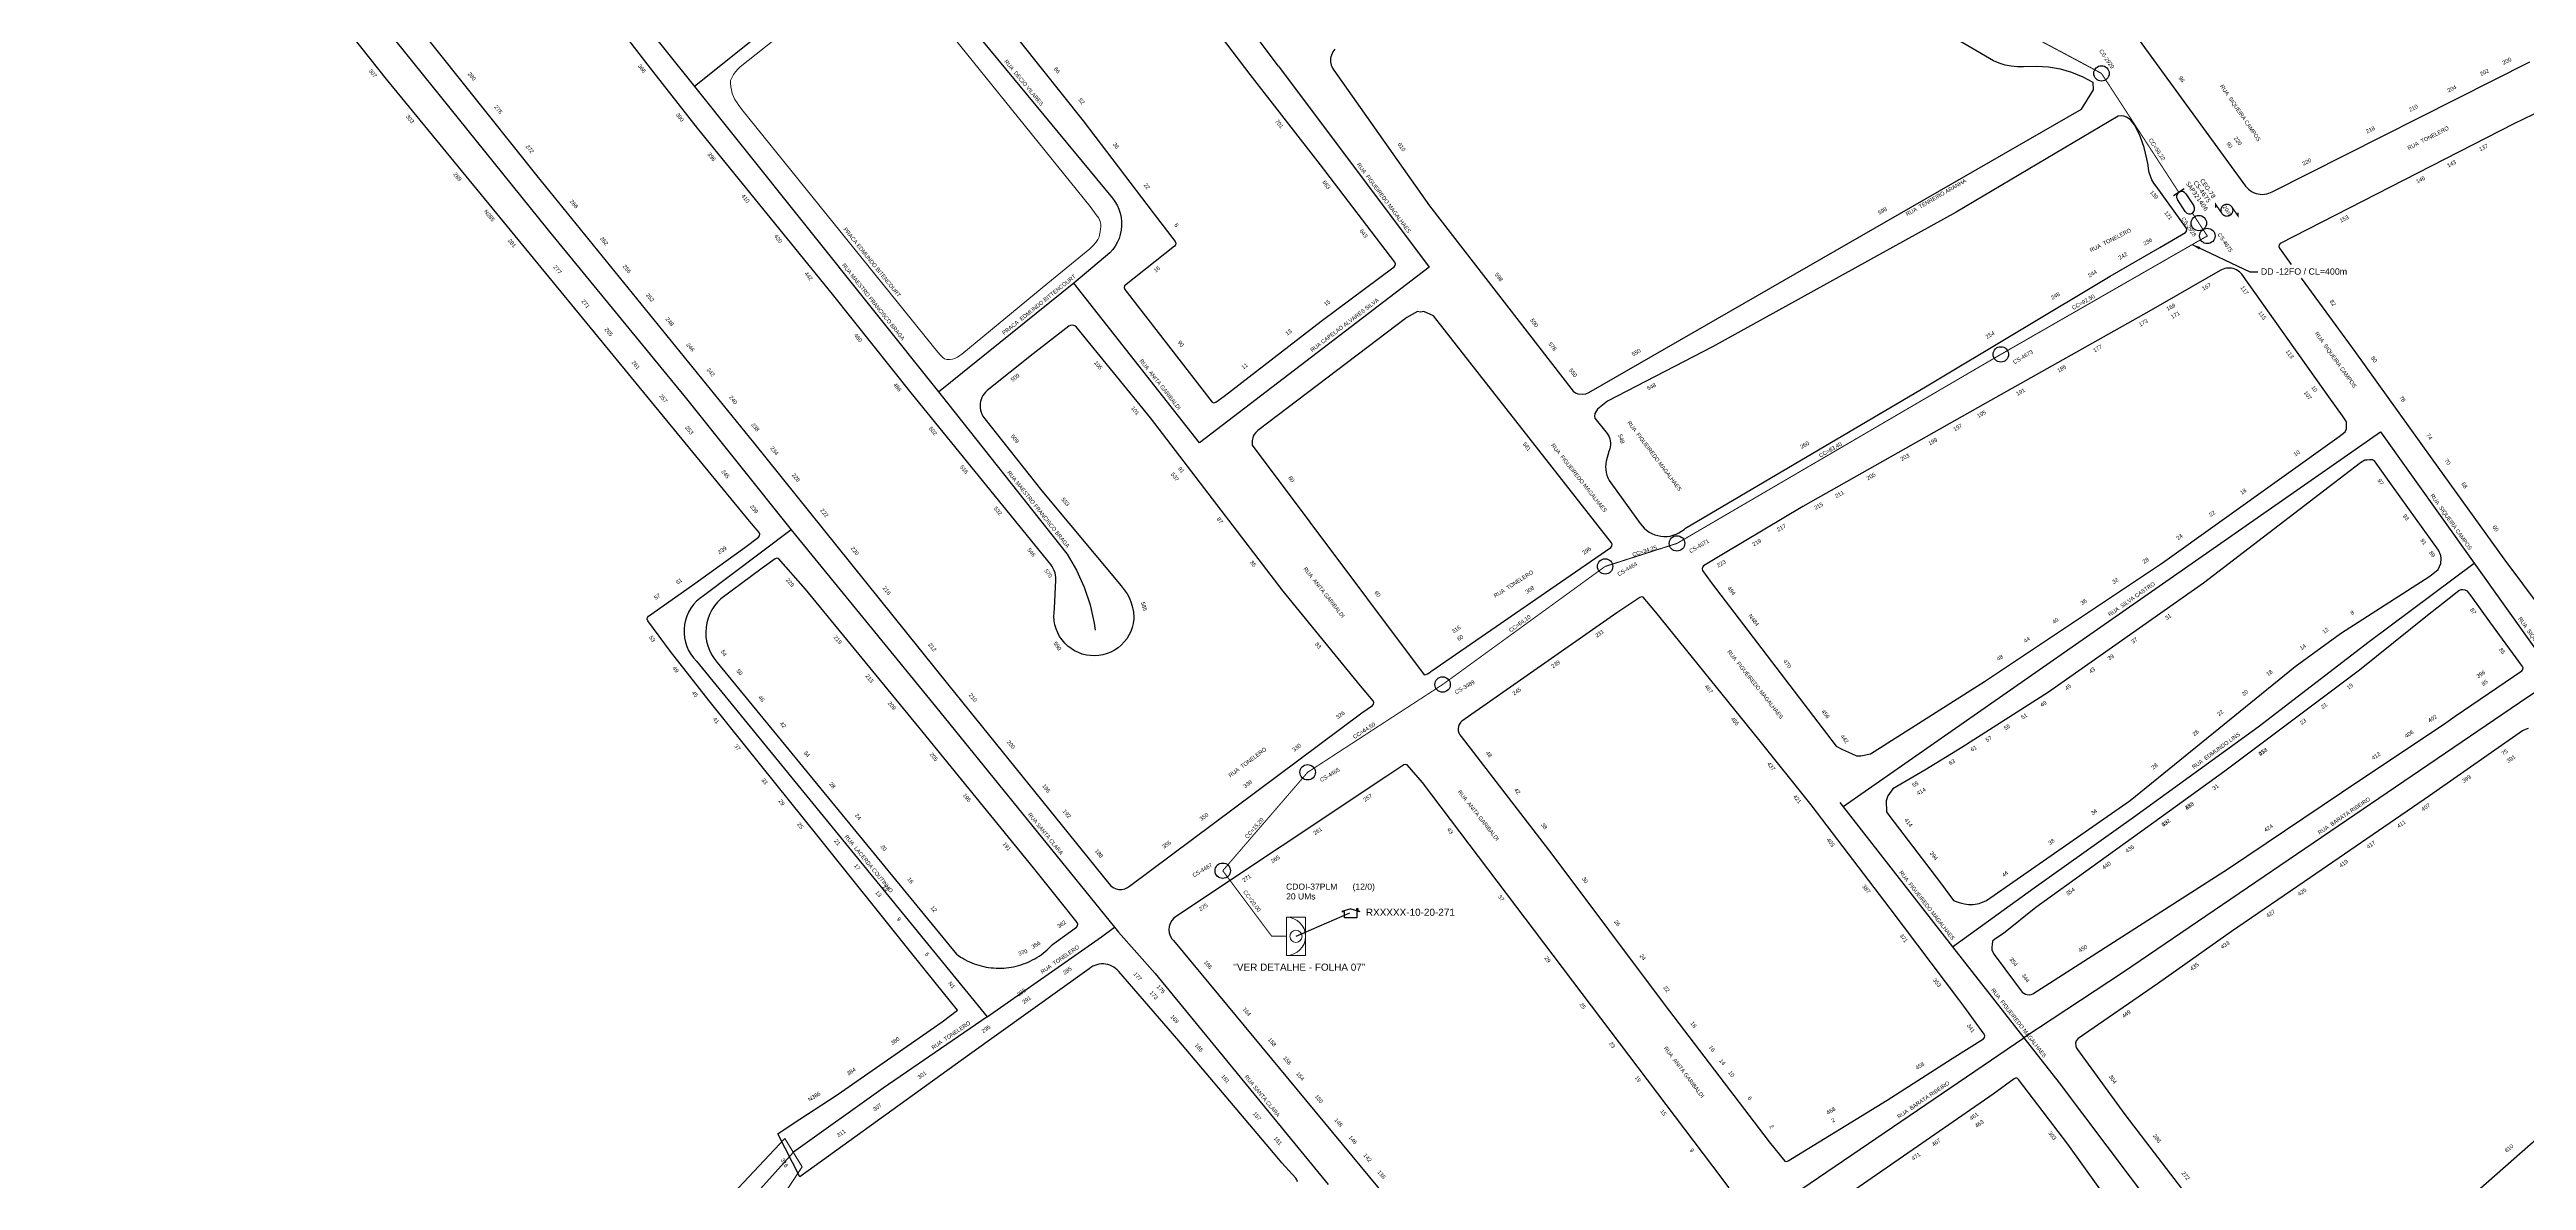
# Model space of a CAD drawing. Header units: millimetres. Extents: x 617751 to 636088, y 68402 to 77988.
# Drawn here: x 628909 to 629652, y 71504 to 71844 of the extents above; entities that cross this region are included whole.
import ezdxf
from ezdxf.enums import TextEntityAlignment as Align

# ---------------------------------------------------------------- set-up
doc = ezdxf.new("R2010")
doc.units = ezdxf.units.MM
doc.header["$LTSCALE"] = 3
doc.header["$MEASUREMENT"] = 0
doc.linetypes.add('DASHED', pattern=[0.75, 0.5, -0.25])
doc.layers.add("20.0-LEGENDA DOS CDO'S", color=1, linetype='Continuous', lineweight=0)
doc.layers.add('20.1-CDO_INTERIOR', color=1, linetype='Continuous', lineweight=0)
for name, color, linetype in [('20.4-CEOS', 1, 'Continuous'), ('ALINHAMENTO PREDIAL', 120, 'Continuous'), ('CAIXAS SUB.', 7, 'Continuous'), ('CAP a Instalar', 1, 'Continuous'), ('METRAGEM', 7, 'Continuous'), ('NOME LOGRADOURO', 252, 'Continuous'), ('NUMERAÇÃO', 7, 'Continuous'), ('OBRA DE ARTE', 190, 'Continuous'), ('surveys', 7, 'Continuous'), ('surveys legendas', 7, 'Continuous')]:
    doc.layers.add(name, color=color, linetype=linetype)
doc.layers.add('DROP DE CLIENTE', color=140, linetype='Continuous', plot=False)
doc.styles.add('ARIAL', font='arial.ttf')
doc.styles.add('siredit', font='verdana.ttf')
doc.styles.get("Standard").update_dxf_attribs({"font": 'arial.ttf'})
doc.dimstyles.new('ISO-25', dxfattribs={"dimtxt": 2.5, "dimasz": 2.5, "dimexe": 1.25, "dimexo": 0.625, "dimtad": 1, "dimtxsty": 'Standard', "dimcen": 2.5, "dimadec": 0, "dimazin": 0, "dimtfac": 1, "dimtmove": 0, "dimatfit": 3, "dimfxl": 0, "dimarcsym": 0})

# ---------------------------------------------------------------- blocks, each defined once
blk = doc.blocks.new('SURVEY_SURVEY')
for p, q in [((0, 0.0000127), (-0.0000126, 0.000009)), ((-0.0000126, 0.000009), (-0.0000086, 0.000009)), ((-0.0000086, 0), (-0.0000086, 0.000009)), ((0.0000086, 0), (-0.0000086, 0)), ((0, 0.0000127), (0.0000126, 0.000009)), ((0.0000084, 0.0000132), (0.0000098, 0.0000132)), ((0.0000084, 0.0000103), (0.0000084, 0.0000132)), ((0.0000126, 0.000009), (0.0000086, 0.000009)), ((0.0000086, 0.000009), (0.0000086, 0)), ((0.0000098, 0.0000132), (0.0000098, 0.0000099))]:
    blk.add_line(p, q)
blk = doc.blocks.new('CDOI_INT')
at = {"layer": '20.1-CDO_INTERIOR', "color": 0, "lineweight": 18}
blk.add_lwpolyline([(4.25, -4.25), (4.25, 4.25), (0, 4.25), (0, -4.25)], close=True, dxfattribs=at)
blk.add_circle((2.12, 0), 1.36, dxfattribs=at)
blk.add_arc((0, 0), 4.25, 270, 90, dxfattribs=at)
at = {"layer": "20.0-LEGENDA DOS CDO'S", "color": 0, "style": 'ARIAL'}
for tag, p in [('CDO_N', (-0.08, 10.38)), ('SPLITER_1', (21.18, 10.38)), ('SAP', (-0.08, 6.23)), ('SURVEY', (-0.08, 8.2)), ('SPLITER_2', (21.19, 8.68)), ('1:XX', (5.94, -2.22)), ('UMS', (5.94, -4.24))]:
    blk.add_attdef(tag, p, '', height=1.36, dxfattribs=at)
blk.add_attdef('FIBRAS_UTILIZADAS', text='', height=1.36, dxfattribs=at).set_placement((15.34, 10.38), align=Align.CENTER)

msp = doc.modelspace()

# ---------------------------------------------------------------- linework, layer by layer
at = {"color": 1, "const_width": 0.3}
msp.add_lwpolyline([(629548.04, 71800.88), (629524.84, 71836.58), (629383.84, 71911.95, 0.057266), (629312.46, 71982.96), (629200.69, 72051.38), (629138.49, 72090.28), (629134.76, 72092.6)], format="xyb", dxfattribs=at)
at = {"color": 1}
for points, const_width in [([(629560.98, 71794.52), (629559.1, 71797.28), (629559.13, 71796.16)], 0.377), ([(629261.27, 71597.3), (629286.74, 71626.84), (629327.22, 71653.18), (629375.96, 71688.62), (629397.51, 71695.53), (629494.65, 71752.26), (629556.58, 71787.8), (629554.04, 71791.66), (629552.09, 71794.66)], 0.3), ([(629261.27, 71597.3), (629275.97, 71577.61)], 0.3), ([(629280.38, 71577.61), (629275.97, 71577.61)], 0.3)]:
    msp.add_lwpolyline(points, dxfattribs=dict(at, const_width=const_width))
at = {"color": 1, "const_width": 0.377}
msp.add_lwpolyline([(629563.93, 71796.52, 1.000012), (629560.98, 71794.52, 0.999978)], format="xyb", close=True, dxfattribs=at)
at = {"color": 1, "const_width": 0.377, "elevation": 0.38}
msp.add_lwpolyline([(629563.93, 71796.52), (629565.82, 71793.75), (629565.82, 71794.75)], dxfattribs=at)
at = {"layer": '20.4-CEOS', "color": 1}
for p, q in [((629549.96, 71795.12), (629547.59, 71798.74)), ((629550.18, 71800.43), (629552.55, 71796.81))]:
    msp.add_line(p, q, dxfattribs=at)
msp.add_lwpolyline([(629549.6, 71801.9), (629546.48, 71799.86)], dxfattribs=at)
for centre, start, end in [((629548.89, 71799.59), 33.15622, 213.15622), ((629551.26, 71795.96), 213.15622, 33.15622)]:
    msp.add_arc(centre, 1.54, start, end, dxfattribs=at)
at = {"layer": 'ALINHAMENTO PREDIAL'}
for points in [[(629489.3, 71911.11), (629568.07, 71802.76), (629568.49, 71802.26), (629568.95, 71801.81), (629569.46, 71801.41), (629570.01, 71801.07), (629570.59, 71800.78), (629571.2, 71800.56), (629571.83, 71800.4), (629572.47, 71800.31), (629573.12, 71800.28), (629573.76, 71800.33), (629574.4, 71800.44), (629575.03, 71800.62), (629576.04, 71801.07), (629653.35, 71840.06)], [(629489.3, 71911.11), (629568.07, 71802.76), (629568.49, 71802.26), (629568.95, 71801.81), (629569.46, 71801.41), (629570.01, 71801.07), (629570.59, 71800.78), (629571.2, 71800.56), (629571.83, 71800.4), (629572.47, 71800.31), (629573.12, 71800.28), (629573.76, 71800.33), (629574.4, 71800.44), (629575.03, 71800.62), (629576.04, 71801.07), (629653.35, 71840.06)], [(629366.39, 71741.2), (629367.06, 71740.72), (629367.74, 71740.39), (629369.07, 71740.29), (629370.22, 71740.44), (629371.11, 71740.81), (629518.8, 71825.85), (629522.43, 71831.63), (629522.34, 71833.86), (629519.31, 71835.48), (629515.97, 71836.83), (629512.52, 71837.83), (629508.98, 71838.45), (629505.39, 71838.7), (629501.45, 71838.56), (629499.6, 71838.54), (629497.76, 71838.72), (629495.94, 71839.09), (629494.18, 71839.65), (629492.48, 71840.39), (629380.42, 71905.97)], [(628988.89, 71889.62), (629055.53, 71805.86), (629120.52, 71725.84), (629179.07, 71652.93), (629227.15, 71593.44), (629227.74, 71592.78), (629228.45, 71592.26), (629229.26, 71591.9), (629230.12, 71591.71), (629231.01, 71591.71), (629231.87, 71591.89), (629232.68, 71592.24), (629233.27, 71592.65), (629302.99, 71644.67), (629306.22, 71646.89), (629306.51, 71647.31), (629306.56, 71647.83), (629306.34, 71648.3), (629302.54, 71652.82), (629279.42, 71681.15), (629239.58, 71733.18), (629217.41, 71760.43), (629216.89, 71760.85), (629216.21, 71761.03), (629215.62, 71760.96), (629215.08, 71760.71), (629204.45, 71752.38), (629190.58, 71741.42), (629190.12, 71740.96), (629189.71, 71740.46), (629189.36, 71739.92), (629189.06, 71739.35), (629188.83, 71738.74), (629188.66, 71738.12), (629188.56, 71737.48), (629188.52, 71736.84), (629188.56, 71736.19), (629188.65, 71735.55), (629188.82, 71734.93), (629189.05, 71734.33), (629189.34, 71733.75), (629189.94, 71732.89), (629206.98, 71711.34), (629230.76, 71682.75), (629231.72, 71681.63), (629232.56, 71680.41), (629233.27, 71679.11), (629233.83, 71677.74), (629234.25, 71676.32), (629234.52, 71674.87), (629234.64, 71673.44), (629234.6, 71672.77), (629234.43, 71671.52), (629234.12, 71670.3), (629233.7, 71669.12), (629233.15, 71667.99), (629232.48, 71666.93), (629231.71, 71665.94), (629230.84, 71665.03), (629229.88, 71664.22), (629228.83, 71663.52), (629227.73, 71662.93), (629226.56, 71662.45), (629225.35, 71662.11), (629224.12, 71661.89), (629222.86, 71661.8), (629221.61, 71661.84), (629220.36, 71662.01), (629219.14, 71662.32), (629217.96, 71662.74), (629216.83, 71663.29), (629215.76, 71663.96), (629214.77, 71664.73), (629213.87, 71665.6), (629213.06, 71666.57), (629212.35, 71667.61), (629211.76, 71668.72), (629211.29, 71669.88), (629210.94, 71671.09), (629210.72, 71672.33), (629210.63, 71673.58), (629210.68, 71674.84), (629210.85, 71676.08), (629211.19, 71684.54), (629211.18, 71685.26), (629211.11, 71685.97), (629210.96, 71686.68), (629210.73, 71687.36), (629210.44, 71688.01), (629210.08, 71688.63), (629209.66, 71689.21), (629167.79, 71740.73), (629144.2, 71770.37), (629103.76, 71820.14), (629090.32, 71837.28), (629062.26, 71873.63)], [(629283.65, 71503.92), (629283.47, 71504.52), (629283.16, 71504.99), (629279.01, 71509.59), (629276.46, 71512.64), (629248.08, 71546.2), (629230.09, 71567.03), (629229.64, 71567.52), (629229.14, 71567.96), (629228.6, 71568.35), (629228.03, 71568.67), (629227.42, 71568.93), (629226.79, 71569.13), (629226.13, 71569.26), (629225.47, 71569.33), (629224.81, 71569.32), (629224.15, 71569.24), (629223.51, 71569.1), (629222.88, 71568.89), (629222.27, 71568.61), (629221.7, 71568.28), (629221.17, 71567.88), (629185.34, 71542.15), (629134.41, 71505.43), (629127.79, 71518.3), (629132.15, 71521.28), (629145.62, 71530.03), (629177.1, 71551.97), (629181.73, 71555.47), (629175.04, 71563.8), (629167.65, 71572.97), (629139.96, 71607.61), (629122.72, 71628.95), (629107.27, 71648.32), (629095.66, 71663.1), (629088.83, 71672.28), (629088.64, 71672.77), (629088.72, 71673.28), (629089.06, 71673.7), (629102.25, 71682.95), (629117.93, 71694.33), (629122.01, 71697.39), (629122.33, 71697.8), (629122.4, 71698.31), (629122.18, 71698.83), (629119.37, 71702.22), (629010.48, 71834.84), (628975.5, 71879.07)], [(629283.65, 71503.92), (629283.47, 71504.52), (629283.16, 71504.99), (629279.01, 71509.59), (629276.46, 71512.64), (629248.08, 71546.2), (629230.09, 71567.03), (629229.64, 71567.52), (629229.14, 71567.96), (629228.6, 71568.35), (629228.03, 71568.67), (629227.42, 71568.93), (629226.79, 71569.13), (629226.13, 71569.26), (629225.47, 71569.33), (629224.81, 71569.32), (629224.15, 71569.24), (629223.51, 71569.1), (629222.88, 71568.89), (629222.27, 71568.61), (629221.7, 71568.28), (629221.17, 71567.88), (629185.34, 71542.15), (629134.41, 71505.43), (629127.79, 71518.3), (629132.15, 71521.28), (629145.62, 71530.03), (629177.1, 71551.97), (629181.73, 71555.47), (629175.04, 71563.8), (629167.65, 71572.97), (629139.96, 71607.61), (629122.72, 71628.95), (629107.27, 71648.32), (629095.66, 71663.1), (629088.83, 71672.28), (629088.64, 71672.77), (629088.72, 71673.28), (629089.06, 71673.7), (629102.25, 71682.95), (629117.93, 71694.33), (629122.01, 71697.39), (629122.33, 71697.8), (629122.4, 71698.31), (629122.18, 71698.83), (629119.37, 71702.22), (629010.48, 71834.84), (628975.5, 71879.07)], [(629283.65, 71503.92), (629283.47, 71504.52), (629283.16, 71504.99), (629279.01, 71509.59), (629276.46, 71512.64), (629248.08, 71546.2), (629230.09, 71567.03), (629229.64, 71567.52), (629229.14, 71567.96), (629228.6, 71568.35), (629228.03, 71568.67), (629227.42, 71568.93), (629226.79, 71569.13), (629226.13, 71569.26), (629225.47, 71569.33), (629224.81, 71569.32), (629224.15, 71569.24), (629223.51, 71569.1), (629222.88, 71568.89), (629222.27, 71568.61), (629221.7, 71568.28), (629221.17, 71567.88), (629185.34, 71542.15), (629134.41, 71505.43), (629127.79, 71518.3), (629132.15, 71521.28), (629145.62, 71530.03), (629177.1, 71551.97), (629181.73, 71555.47), (629175.04, 71563.8), (629167.65, 71572.97), (629139.96, 71607.61), (629122.72, 71628.95), (629107.27, 71648.32), (629095.66, 71663.1), (629088.83, 71672.28), (629088.64, 71672.77), (629088.72, 71673.28), (629089.06, 71673.7), (629102.25, 71682.95), (629117.93, 71694.33), (629122.01, 71697.39), (629122.33, 71697.8), (629122.4, 71698.31), (629122.18, 71698.83), (629119.37, 71702.22), (629010.48, 71834.84), (628975.5, 71879.07)], [(629174.92, 71878.27), (629219.41, 71822.3), (629240.38, 71794.71), (629246.96, 71786.09), (629247.16, 71785.61), (629247.09, 71785.1), (629246.78, 71784.7), (629231.83, 71772.83), (629231.72, 71772.33), (629231.92, 71771.76), (629258.11, 71737.88), (629258.61, 71737.76), (629259.17, 71737.95), (629261.69, 71739.76), (629290.79, 71762.22), (629312.67, 71778.49), (629312.98, 71778.9), (629313.05, 71779.42), (629312.86, 71779.89), (629290.57, 71809.1), (629269.47, 71836.21), (629257.42, 71852.15)], [(629294.9, 71843.82), (629294.57, 71843.43), (629294.29, 71843.01), (629294.05, 71842.56), (629293.86, 71842.09), (629293.72, 71841.6), (629293.64, 71841.1), (629293.6, 71840.6), (629293.62, 71840.09), (629293.69, 71839.59), (629293.82, 71839.1), (629293.99, 71838.62), (629294.22, 71838.16), (629294.63, 71837.54), (629323.3, 71796.84), (629366.39, 71741.2)], [(629660.11, 71827.06), (629648.49, 71821.42), (629578.42, 71785.51), (629578.09, 71785.11), (629578.01, 71784.6), (629578.2, 71784.11)], [(629533.6, 71822.57), (629532.88, 71823.15), (629532.3, 71823.49), (629531.52, 71823.73), (629530.73, 71823.8), (629529.84, 71823.76), (629481.22, 71794.92), (629408.2, 71754.53), (629376.72, 71738.17), (629373.72, 71735.78), (629372.83, 71734.55), (629372.81, 71733.68), (629372.9, 71733.15), (629376.6, 71728.54), (629376.9, 71728.02), (629377.15, 71727.47), (629377.34, 71726.9), (629377.47, 71726.31), (629377.53, 71725.72), (629377.54, 71725.11), (629377.48, 71724.52), (629377.36, 71723.93), (629377.07, 71723.1), (629376.28, 71720.23), (629376.15, 71719.38), (629376.11, 71718.53), (629376.15, 71717.67), (629376.29, 71716.82), (629376.51, 71715.99), (629376.82, 71715.19), (629377.21, 71714.43), (629377.68, 71713.71), (629386.48, 71701.52), (629387.04, 71700.77), (629387.68, 71700.09), (629388.39, 71699.48), (629389.16, 71698.95), (629389.98, 71698.5), (629390.84, 71698.14), (629391.74, 71697.87), (629392.66, 71697.69), (629393.59, 71697.61), (629394.53, 71697.64), (629395.45, 71697.75), (629396.36, 71697.97), (629397.25, 71698.28), (629398.09, 71698.68), (629398.89, 71699.16), (629399.64, 71699.73), (629400.08, 71700.13), (629472.51, 71742.85), (629527.41, 71775.76), (629542.31, 71784.3), (629550.02, 71788.84), (629550.35, 71789.24), (629550.43, 71789.76), (629550.25, 71790.24), (629541.2, 71802.76), (629540.53, 71803.69), (629539.96, 71804.68), (629539.5, 71805.72), (629539.15, 71806.81), (629538.92, 71807.92), (629538.8, 71809.06), (629538.49, 71810.9), (629537.63, 71814.39), (629536.4, 71817.77), (629534.82, 71821), (629534.22, 71821.79), (629533.6, 71822.57)], [(629578.2, 71784.11), (629581.74, 71779.24)], [(629445.21, 71634.72), (629447.16, 71633.7), (629449.82, 71632.48), (629451.32, 71631.82), (629452.68, 71631.75), (629455.58, 71632.33), (629489.74, 71654.13), (629543.09, 71689.69), (629596.17, 71727.63), (629597.88, 71728.99), (629598.34, 71729.89), (629598.33, 71730.94), (629598.33, 71731.98), (629597.11, 71733.82), (629593.06, 71739.51), (629566.91, 71776.35), (629566.57, 71776.73), (629566.19, 71777.08), (629565.77, 71777.38), (629565.33, 71777.64), (629564.86, 71777.85), (629564.37, 71778.01), (629563.87, 71778.12), (629563.36, 71778.17), (629562.85, 71778.18), (629562.34, 71778.12), (629561.83, 71778.02), (629561.35, 71777.86), (629560.88, 71777.66), (629560.43, 71777.4), (629539.03, 71765.17), (629489.96, 71737.48), (629435.26, 71706.57), (629411.46, 71692.38), (629405.45, 71688.79), (629405.12, 71688.39), (629405.03, 71687.88), (629405.21, 71687.4), (629407.76, 71683.78), (629445.21, 71634.72)], [(629584.76, 71775.09), (629595.1, 71760.88), (629600.79, 71753.12), (629623.88, 71720.9), (629645.52, 71690.87), (629656.67, 71675.87)], [(629270.07, 71726.36), (629270.1, 71724.99), (629321.72, 71656.08), (629322.21, 71656.23), (629322.68, 71656.43), (629323.14, 71656.67), (629323.71, 71657.08), (629377.69, 71694.33), (629378, 71694.75), (629378.05, 71695.27), (629377.84, 71695.74), (629324.47, 71763.81), (629321.56, 71765.13), (629320.63, 71764.95), (629319.7, 71765.13), (629318.1, 71764.23), (629316.53, 71763.28), (629271.75, 71729.46), (629271.18, 71728.86), (629270.68, 71728.2), (629270.38, 71727.7), (629270.07, 71726.36)], [(629480.49, 71588.4), (629481.27, 71588.07), (629482.18, 71587.75), (629482.84, 71587.52), (629483.76, 71587.34), (629484.97, 71587.18), (629486.37, 71587.13), (629488.13, 71587.47), (629490.37, 71588.4), (629533.45, 71618.4), (629582.94, 71658.63), (629596.5, 71668.49), (629623.36, 71685.7), (629625.83, 71687.7), (629626.66, 71689.53), (629626.75, 71690.97), (629626.6, 71691.86), (629625.92, 71693.45), (629612.14, 71712.68), (629607.41, 71719.33), (629606.71, 71720.31), (629606.12, 71720.56), (629605.36, 71720.63), (629604.52, 71720.55), (629603.84, 71720.47), (629602.5, 71719.69), (629593.1, 71712.5), (629555.42, 71683.59), (629508.9, 71650.88), (629482.99, 71634.3), (629471.89, 71627.46), (629462.28, 71621.88), (629460.73, 71619.75), (629460.27, 71618.26), (629460.32, 71614.94), (629461.39, 71613.53), (629476.59, 71593.62), (629480.49, 71588.4)], [(629210.16, 71575.11), (629217.41, 71580.33), (629217.72, 71580.74), (629217.78, 71581.26), (629217.57, 71581.73), (629212.87, 71587.68), (629204.52, 71598.16), (629170.12, 71640.39), (629136.16, 71681.75), (629128.01, 71691.04), (629127.5, 71691.12), (629127.02, 71690.94), (629123.14, 71688.12), (629110.73, 71678.88), (629109.73, 71677.89), (629108.83, 71676.81), (629108.06, 71675.64), (629107.41, 71674.39), (629106.89, 71673.08), (629106.52, 71671.73), (629106.28, 71670.34), (629106.2, 71668.94), (629106.26, 71667.54), (629106.47, 71666.15), (629106.82, 71664.78), (629107.31, 71663.47), (629107.94, 71662.21), (629108.69, 71661.02), (629109.65, 71659.83), (629181.39, 71572.25), (629182.01, 71571.81), (629182.64, 71571.4), (629183.28, 71571.01), (629183.94, 71570.64), (629184.61, 71570.29), (629185.29, 71569.97), (629185.98, 71569.67), (629186.69, 71569.39), (629187.4, 71569.14), (629188.12, 71568.92), (629188.85, 71568.72), (629189.58, 71568.55), (629190.32, 71568.4), (629191.06, 71568.27), (629191.81, 71568.18), (629192.56, 71568.11), (629193.32, 71568.06), (629194.07, 71568.05), (629194.82, 71568.06), (629195.58, 71568.09), (629196.33, 71568.15), (629197.08, 71568.24), (629197.82, 71568.35), (629198.56, 71568.49), (629199.3, 71568.66), (629200.03, 71568.85), (629200.75, 71569.07), (629201.47, 71569.31), (629202.17, 71569.58), (629202.87, 71569.87), (629203.55, 71570.18), (629204.23, 71570.52), (629204.89, 71570.88), (629205.54, 71571.27), (629206.17, 71571.68), (629206.79, 71572.1), (629207.4, 71572.56), (629207.98, 71573.03), (629208.56, 71573.52), (629209.11, 71574.03), (629209.65, 71574.56), (629210.16, 71575.11)], [(629332.78, 71637.54), (629359.96, 71602.27), (629393.63, 71557.24), (629425.17, 71515.94), (629429.83, 71510.17), (629430.33, 71510.06), (629430.82, 71510.21), (629460.53, 71528.46), (629480.02, 71540.95), (629489.44, 71546.89), (629489.76, 71547.29), (629489.84, 71547.8), (629489.65, 71548.29), (629483.51, 71556.63), (629482.02, 71558.67), (629461.47, 71586), (629437.75, 71617.03), (629422.11, 71636.72), (629391.13, 71674.88), (629387.35, 71679.37), (629386.85, 71679.48), (629386.36, 71679.31), (629379.43, 71674.74), (629333.01, 71642.22), (629332.55, 71641.76), (629332.19, 71641.2), (629331.96, 71640.59), (629331.85, 71639.93), (629331.89, 71639.28), (629332.06, 71638.64), (629332.36, 71638.05), (629332.78, 71637.54)], [(629622.65, 71673.93), (629602.24, 71657.5), (629561.87, 71627.13), (629538.7, 71610.43), (629505.11, 71586.22), (629495.46, 71578.46), (629492.89, 71576.72), (629492.1, 71576.13), (629492.05, 71575.09), (629491.98, 71574.43), (629491.98, 71573.56), (629492.57, 71572.27), (629493.51, 71570.98), (629500.75, 71561.29), (629501.07, 71560.89), (629501.52, 71560.53), (629502.03, 71560.27), (629502.58, 71560.12), (629503.15, 71560.08), (629503.71, 71560.17), (629504.25, 71560.37), (629562.92, 71598), (629602.3, 71624.52), (629627.46, 71641.17), (629630.96, 71643.66), (629650.87, 71657.24), (629651.2, 71657.64), (629651.28, 71658.15), (629651.09, 71658.63), (629641.3, 71671.98), (629635.73, 71679.76), (629634.66, 71681.15), (629633.96, 71681.53), (629633.26, 71681.63), (629632.66, 71681.6), (629632.1, 71681.39), (629630.49, 71680.05), (629622.65, 71673.93)], [(629652.85, 71639.97), (629652.25, 71639.8), (629651.68, 71639.57), (629651.13, 71639.28), (629623.21, 71619.74), (629587.49, 71595.27), (629563.88, 71579.02), (629541.64, 71563.38), (629518.15, 71547.18), (629517.71, 71546.82), (629517.29, 71546.21), (629517.08, 71545.5), (629517.1, 71544.76), (629517.24, 71544.28), (629517.63, 71543.65)], [(629413.2, 71502.17), (629408.3, 71508.66), (629321.23, 71623.78), (629316.6, 71629.12), (629316.09, 71629.22), (629315.61, 71629.05), (629310.53, 71625.64), (629247.38, 71583.62), (629246.61, 71583.04), (629245.97, 71582.32), (629245.5, 71581.48), (629245.22, 71580.56), (629245.13, 71579.6), (629245.24, 71578.64), (629245.55, 71577.73), (629246.05, 71576.9), (629246.49, 71576.39)], [(629246.49, 71576.39), (629347.63, 71454.13)], [(629517.63, 71543.65), (629531.81, 71524.13), (629555.32, 71493.43), (629573.39, 71470.98), (629584.09, 71457.02), (629584.65, 71456.54), (629585.33, 71456.26), (629586.06, 71456.2), (629586.78, 71456.37), (629587.37, 71456.73), (629600.75, 71467.92), (629638.53, 71502.03), (629662.7, 71523.32)], [(629553.96, 71460.53), (629514.79, 71515.21), (629499.99, 71534.69), (629499.59, 71535), (629499.08, 71535.08), (629498.6, 71534.89), (629492.35, 71530.21), (629433.38, 71489.4)]]:
    msp.add_lwpolyline(points, dxfattribs=at)
at = {"layer": 'CAIXAS SUB.', "color": 5}
for centre in [(629524.84, 71836.58), (629554.04, 71791.66), (629556.58, 71787.8), (629494.65, 71752.26), (629397.51, 71695.53), (629375.96, 71688.62), (629327.22, 71653.18), (629286.74, 71626.84), (629261.27, 71597.3)]:
    msp.add_circle(centre, 2.31, dxfattribs=at)
at = {"layer": 'DROP DE CLIENTE'}
msp.add_lwpolyline([(629283.25, 71577.61), (629299.36, 71584.68)], dxfattribs=at)
at = {"layer": 'NOME LOGRADOURO'}
for points in [[(629004.11, 72076.03), (628954.55, 72035.94), (628953.66, 72034.87), (628952.88, 72033.72), (628952.23, 72032.49), (628951.71, 72031.2), (628951.33, 72029.86), (628951.09, 72028.49), (628951, 72027.1), (628951.05, 72025.71), (628951.25, 72024.34), (628951.58, 72022.99), (628952.06, 72021.68), (628952.67, 72020.43), (628953.41, 72019.26), (629102.8, 71832.68)], [(628875.36, 72017.51), (628931.78, 71948.69), (628997.06, 71866.45), (629058.9, 71789.51), (629100.01, 71739.46), (629131.82, 71699.64)], [(629278.03, 71838.73), (629240.72, 71888.57)], [(629161.58, 71879.75), (629102.8, 71832.68)], [(629161.58, 71879.75), (629228.16, 71799.18), (629228.92, 71798.14), (629229.57, 71797.03), (629230.11, 71795.86), (629230.51, 71794.63), (629230.79, 71793.38), (629230.93, 71792.1), (629230.94, 71790.81), (629230.81, 71789.53), (629230.55, 71788.26), (629230.16, 71787.04), (629229.64, 71785.86), (629229.01, 71784.74), (629228.26, 71783.69), (629227.4, 71782.73), (629216.61, 71773.58)], [(629278.03, 71838.73), (629323.15, 71778.47)], [(629102.8, 71832.68), (629115.57, 71816.73), (629176.82, 71739.97)], [(629323.15, 71778.47), (629254.28, 71725.74)], [(629216.61, 71773.58), (629176.06, 71740.93)], [(629254.28, 71725.74), (629216.61, 71773.58)], [(629176.82, 71739.97), (629214.62, 71692.32), (629217.45, 71687.48), (629219.75, 71682.37), (629221.51, 71677.05), (629222.71, 71671.57), (629223, 71669.54)], [(629447.33, 71616.54), (629608.55, 71728.98)], [(629608.55, 71728.98), (629636.6, 71689.61)], [(629131.82, 71699.64), (629105.5, 71679.82), (629104.42, 71679.04), (629103.43, 71678.15), (629102.54, 71677.17), (629101.75, 71676.09), (629101.08, 71674.94), (629100.54, 71673.73), (629100.12, 71672.47), (629099.84, 71671.17), (629099.7, 71669.84), (629099.7, 71668.51), (629099.83, 71667.19), (629100.1, 71665.89), (629100.51, 71664.62), (629101.05, 71663.4), (629101.71, 71662.25), (629102.49, 71661.17), (629103.38, 71660.18), (629190.61, 71553.47)], [(629131.82, 71699.64), (629133.16, 71697.97), (629175.07, 71646.58), (629228.84, 71580.37)], [(629480.16, 71574.48), (629504.64, 71592.15), (629534.44, 71613.4), (629571.79, 71640.53), (629605.09, 71666.05), (629636.6, 71689.61)], [(629636.6, 71689.61), (629661.22, 71655.05)], [(629661.22, 71655.05), (629650.23, 71647.71), (629531.4, 71566.82), (629501.5, 71547.14)], [(629446.4, 71617.74), (629480.16, 71574.48)], [(629190.61, 71553.47), (629224.86, 71577.44), (629228.84, 71580.37)], [(629228.84, 71580.37), (629230.05, 71578.88), (629240.98, 71566.45), (629292.93, 71503.1)], [(629480.16, 71574.48), (629501.5, 71547.14)], [(629190.61, 71553.47), (629159.38, 71532.03), (629132.56, 71512.84)], [(629427.81, 71496.91), (629501.5, 71547.14)], [(629501.5, 71547.14), (629512.16, 71533.68), (629576.05, 71448.67), (629585.19, 71436.34)], [(629132.56, 71512.84), (629122.52, 71501.76), (629112.85, 71490.36), (629103.56, 71478.63), (629094.67, 71466.61), (629086.19, 71454.3), (629078.11, 71441.71), (629070.47, 71428.86), (629063.25, 71415.76), (629056.47, 71402.43), (629050.14, 71388.88), (629044.27, 71375.13), (629038.85, 71361.19), (629033.91, 71347.08), (629029.43, 71332.81), (629025.43, 71318.4)]]:
    msp.add_lwpolyline(points, dxfattribs=at)
at = {"layer": 'OBRA DE ARTE', "lineweight": 20}
for points in [[(629117.42, 71825.27), (629116.14, 71826.95), (629115.59, 71827.78), (629114.95, 71828.76), (629114.48, 71829.62), (629114.15, 71830.58), (629113.91, 71831.67), (629113.73, 71832.56), (629113.67, 71833.67), (629113.66, 71834.5), (629114, 71835.3), (629114.51, 71836.21), (629115.1, 71837.06), (629115.79, 71837.84), (629116.57, 71838.57), (629151.64, 71866.47)], [(629174.73, 71854.6), (629221.46, 71796.61), (629223.35, 71794.17), (629224.06, 71793.11), (629224.46, 71792.15), (629224.69, 71791.31), (629224.74, 71790.61), (629224.51, 71789.02), (629224.19, 71787.57), (629223.81, 71786.69), (629223.24, 71785.81), (629222.3, 71784.81), (629221.36, 71783.91), (629208.79, 71773.63), (629183.02, 71752.35), (629182.38, 71751.91), (629181.7, 71751.47), (629180.89, 71751.07), (629180.18, 71750.79), (629179.32, 71750.68), (629178.55, 71750.76), (629177.84, 71750.96), (629177.27, 71751.34), (629176.62, 71751.99), (629175.8, 71752.96), (629117.42, 71825.27)], [(629032.78, 71313.92), (629017.68, 71320.49), (629047.06, 71397.28), (629079.83, 71458.1), (629103.66, 71488.9), (629129.89, 71516.89), (629135.14, 71508.47), (629075.2, 71417.76), (629032.78, 71313.92)]]:
    msp.add_lwpolyline(points, dxfattribs=at)

# ---------------------------------------------------------------- block references
at = {"layer": 'CAP a Instalar', "color": 1, "ltscale": 7}
ref = msp.add_blockref('CDOI_INT', (629280.38, 71577.61), dxfattribs=dict(at, xscale=1.348630136926658, yscale=1.34863013686845, zscale=1.348630136871767))
ref.add_attrib('CDO_N', 'CDOI-37PLM', (629280.27, 71591.61), dxfattribs={"layer": "20.0-LEGENDA DOS CDO'S", "color": 0, "height": 1.834, "style": 'ARIAL'})
ref.add_attrib('FIBRAS_UTILIZADAS', '       (12/0)', dxfattribs={"layer": "20.0-LEGENDA DOS CDO'S", "color": 0, "height": 1.8345, "style": 'ARIAL'}).set_placement((629301.07, 71591.61), align=Align.CENTER)
ref.add_attrib('SURVEY', '20 UMs', (629280.28, 71588.67), dxfattribs={"layer": "20.0-LEGENDA DOS CDO'S", "color": 0, "height": 1.834, "style": 'ARIAL'})
at = {"layer": 'surveys', "color": 255, "xscale": 213584.1658329538, "yscale": 213584.1658329537, "zscale": 213584.1658329537}
msp.add_blockref('SURVEY_SURVEY', (629299.65, 71583.14), dxfattribs=at)

# ---------------------------------------------------------------- texts
at = {"color": 1, "style": 'ARIAL'}
msp.add_text('20m', height=1.162, rotation=304.32782, dxfattribs=at).set_placement((629561.14, 71796.5))
at = {"linetype": 'DASHED', "ltscale": 2, "style": 'ARIAL'}
msp.add_text('DD -12FO / CL=400m', height=1.9, dxfattribs=at).set_placement((629585.58, 71777.13), align=Align.MIDDLE_CENTER)
at = {"layer": '20.4-CEOS', "color": 1, "style": 'siredit'}
msp.add_attdef('SAP321406', text='', height=1.31, rotation=304.5909, dxfattribs=at).set_placement((629553.49, 71799.74), align=Align.MIDDLE_CENTER)
for tag, text, p in [('CS-4675', 'CS-XXXX', (629555.58, 71801.44)), ('CEO-78', 'CEOSXXX', (629557.29, 71802.41))]:
    msp.add_attdef(tag, text=text, height=1.309, rotation=304.5909, dxfattribs=at).set_placement(p, align=Align.TOP_CENTER)
at = {"layer": 'CAIXAS SUB.', "color": 5, "style": 'ARIAL'}
for s, rotation, p in [('CS-2929', 304.29015, (629524.06, 71843.32)), ('CS-2928', 304.29015, (629548.69, 71792.93)), ('CS-4675', 304.29015, (629559.56, 71788.23)), ('CS-4673', 30.94072, (629498.76, 71749.27)), ('CS-4671', 30.94072, (629401.61, 71692.54)), ('CS-4464', 30.94072, (629380.07, 71685.63)), ('CS-3489', 30.94072, (629331.33, 71650.2)), ('CS-4465', 30.94072, (629290.84, 71623.85)), ('CS-4467', 30.94072, (629252.61, 71595.27))]:
    msp.add_text(s, height=1.2, rotation=rotation, dxfattribs=at).set_placement(p)
at = {"layer": 'METRAGEM', "color": 3, "style": 'ARIAL'}
for s, rotation, p in [('CC=56,22', 303.01635, (629538.92, 71816.63)), ('CC=92,50', 29.84982, (629516.41, 71765.55)), ('CC=83,40', 29.81937, (629440.53, 71721.23)), ('CC=34,25', 17.78798, (629384.34, 71691.52)), ('CC=64,10', 36.01859, (629347.65, 71668.76)), ('CC=44,50', 33.05883, (629300.81, 71636.78)), ('CC=15,20', 49.22515, (629268.71, 71606.81)), ('CC=20,00', 306.75136, (629267.31, 71590.91))]:
    msp.add_text(s, height=1.2, rotation=rotation, dxfattribs=at).set_placement(p)
at = {"layer": 'NOME LOGRADOURO'}
for s, rotation, p in [('RUA  DECIO VILARES', 309.56904, (629195.64, 71840.1)), ('RUA  SIQUEIRA CAMPOS', 304.28475, (629560.32, 71832.74)), ('RUA  TONELERO', 27.20147, (629617, 71813.55)), ('RUA  FIGUEIREDO MAGALHAES', 306.82423, (629301.39, 71809.19)), ('RUA  TENREIRO ARANHA', 30.06105, (629466.59, 71793.71)), ('RUA  TONELERO', 27.20147, (629521.69, 71782.86)), ('RUA MAESTRO FRANCISCO BRAGA', 308.58782, (629146.98, 71778.97)), ('PRACA  EDMUNDO BITTENCOURT', 38.8343, (629195.71, 71758.03)), ('RUA CAPELAO ALVARES SILVA', 37.43929, (629288.11, 71752.9)), ('RUA  SIQUEIRA CAMPOS', 305.46526, (629588.74, 71758.51)), ('RUA  ANITA GARIBALDI', 308.21746, (629236.23, 71750.27)), ('RUA  FIGUEIREDO MAGALHAES', 307.00491, (629382.52, 71731.74)), ('RUA  FIGUEIREDO MAGALHAES', 308.44959, (629359.63, 71724.93)), ('RUA MAESTRO FRANCISCO BRAGA', 308.42443, (629196.51, 71716.76)), ('RUA  SIQUEIRA CAMPOS', 305.46526, (629623.39, 71709.87)), ('RUA  ANITA GARIBALDI', 308.21073, (629285.39, 71687.84)), ('RUA  TONELERO', 32.83961, (629343.06, 71679.16)), ('RUA  SILVA CASTRO', 34.89402, (629527.37, 71673.58)), ('RUA  SIQUEIRA CAMPOS', 305.46526, (629649.73, 71672.91)), ('RUA  FIGUEIREDO MAGALHAES', 308.44959, (629412.51, 71662.97)), ('RUA  TONELERO', 36.9228, (629263.57, 71625.27)), ('RUA  EDMUNDO LINS', 35.99114, (629552.53, 71627.78)), ('RUA  ANITA GARIBALDI', 308.21073, (629331.68, 71620.91)), ('RUA  BARATA RIBEIRO', 34.24391, (629590.26, 71608.09)), ('RUA SANTA CLARA', 309.08048, (629202.73, 71614.1)), ('RUA  LACERDA COUTINHO', 309.26338, (629147.77, 71607.45)), ('RUA  FIGUEIREDO MAGALHAES', 307.96937, (629464.07, 71596.72)), ('RUA  TONELERO', 34.98577, (629207.16, 71566.27)), ('RUA  FIGUEIREDO MAGALHAES', 307.96937, (629491.62, 71561.42)), ('RUA  TONELERO', 34.4643, (629174.43, 71543.57)), ('RUA  ANITA GARIBALDI', 307.06793, (629393.48, 71544.01)), ('RUA SANTA CLARA', 309.35339, (629267.73, 71535.4)), ('RUA  BARATA RIBEIRO', 34.27988, (629464.09, 71522.85))]:
    msp.add_text(s, height=1.2, rotation=rotation, dxfattribs=at).set_placement(p)
at = {"layer": 'NUMERAÇÃO'}
for s, rotation, p in [('200', 26.7769, (629645.46, 71839.15)), ('307', 308.31306, (629005, 71837.35)), ('280', 308.47987, (629034.72, 71836.43)), ('366', 307.64029, (629085.7, 71838.77)), ('66', 308.45212, (629210.53, 71837.89)), ('96', 305.98961, (629547.85, 71835.25)), ('202', 26.7769, (629638.71, 71835.75)), ('276', 308.47987, (629042.68, 71826.43)), ('52', 308.45212, (629217.9, 71828.61)), ('210', 26.7769, (629617.41, 71825.01)), ('210', 26.7769, (629617.41, 71825.01)), ('210', 26.7769, (629617.41, 71825.01)), ('204', 26.7769, (629628.93, 71830.82)), ('303', 309.36265, (629016.15, 71823.61)), ('380', 308.07476, (629097.11, 71824.16)), ('701', 307.86755, (629276.9, 71822.19)), ('218', 26.7769, (629604.52, 71818.51)), ('272', 308.47987, (629052.1, 71814.59)), ('396', 309.06935, (629106.63, 71812.24)), ('36', 307.21021, (629228.2, 71815.28)), ('610', 305.13393, (629313.66, 71815.3)), ('90', 305.98961, (629562.21, 71815.49)), ('220', 305.98961, (629564.44, 71817.11)), ('220', 26.7769, (629585.44, 71808.88)), ('137', 27.13964, (629638.45, 71813.18)), ('289', 309.36265, (629030.4, 71806.25)), ('22', 307.21021, (629237.46, 71803.09)), ('663', 307.32039, (629291.07, 71803.91)), ('145', 27.13964, (629619.58, 71803.52)), ('143', 27.13964, (629628.88, 71808.28)), ('266', 309.05672, (629065.38, 71798.1)), ('410', 309.06935, (629116.78, 71799.76)), ('598', 29.94958, (629458.23, 71794.15)), ('139', 311.32492, (629539.25, 71800.81)), ('N285', 309.36265, (629039.58, 71795.08)), ('6', 307.32928, (629246.63, 71791.06)), ('643', 307.32039, (629302.22, 71789.3)), ('121', 305.71275, (629543.61, 71794.76)), ('153', 27.13964, (629596.65, 71791.77)), ('281', 309.36265, (629046.75, 71786.34)), ('262', 309.05672, (629074.41, 71786.97)), ('420', 309.06935, (629126.6, 71787.67)), ('242', 29.83449, (629530.33, 71780.6)), ('236', 29.83449, (629537.78, 71784.87)), ('277', 309.36265, (629060.39, 71778.39)), ('256', 309.05672, (629081.21, 71778.6)), ('442', 309.06935, (629135.71, 71776.45)), ('16', 38.21446, (629241.14, 71776.76)), ('598', 307.72968, (629342.75, 71776.22)), ('244', 30.95641, (629521.24, 71775.26)), ('271', 309.36265, (629068.83, 71768.12)), ('252', 309.05672, (629088.16, 71770.05)), ('15', 36.66568, (629292.17, 71766.67)), ('248', 30.95641, (629510.13, 71768.6)), ('169', 29.76282, (629544.72, 71765.25)), ('167', 29.76282, (629555.42, 71771.36)), ('117', 305.3304, (629566.44, 71772.28)), ('82', 306.00878, (629593.21, 71768.15)), ('265', 309.36265, (629075.74, 71759.7)), ('248', 309.05672, (629094.06, 71762.78)), ('13', 37.68083, (629280.65, 71757.86)), ('590', 307.72968, (629353.4, 71762.46)), ('254', 30.95641, (629490.54, 71756.86)), ('173', 29.45081, (629536.46, 71760.56)), ('171', 29.76282, (629546.09, 71762.86)), ('115', 305.3304, (629571.77, 71764.76)), ('246', 309.05672, (629100.28, 71755.13)), ('460', 308.48959, (629150.56, 71757.96)), ('90', 307.5593, (629247.64, 71755.84)), ('578', 307.72968, (629358.87, 71755.41)), ('550', 29.94958, (629384.38, 71751.63)), ('177', 29.45081, (629522.76, 71752.83)), ('113', 305.3304, (629580.03, 71753.13)), ('113', 305.3304, (629580.03, 71753.13)), ('113', 305.3304, (629580.03, 71753.13)), ('80', 305.59917, (629605.58, 71751.16)), ('261', 309.36265, (629083.88, 71749.78)), ('242', 309.05672, (629106.37, 71747.62)), ('509', 38.33507, (629198.27, 71743.98)), ('105', 309.09024, (629222.6, 71749.7)), ('11', 37.68083, (629267.47, 71747.69)), ('550', 307.72968, (629365.02, 71747.46)), ('185', 29.45081, (629512, 71746.76)), ('257', 309.36265, (629092.14, 71739.73)), ('240', 309.05672, (629113.11, 71739.32)), ('486', 308.48959, (629162.36, 71743.14)), ('548', 27.47008, (629388.9, 71741.4)), ('191', 29.45081, (629499.65, 71739.79)), ('107', 305.3304, (629585.43, 71740.76)), ('10', 305.3304, (629587.67, 71742.35)), ('78', 305.59917, (629614.08, 71739.3)), ('253', 309.36265, (629099.95, 71730.21)), ('238', 309.05672, (629119.76, 71731.14)), ('502', 309.07475, (629173, 71729.96)), ('101', 309.09024, (629233.67, 71736.08)), ('197', 29.48496, (629480.8, 71729.14)), ('195', 29.48496, (629487.91, 71733.16)), ('234', 308.74004, (629125.48, 71724.06)), ('509', 308.30102, (629197.59, 71727.65)), ('581', 308.07314, (629351.16, 71725.31)), ('581', 308.07314, (629351.16, 71725.31)), ('548', 288.39962, (629379.86, 71728.05)), ('260', 30.54806, (629434.9, 71723.85)), ('203', 29.48496, (629464.94, 71720.18)), ('199', 29.48496, (629473.29, 71724.9)), ('10', 35.5768, (629582.98, 71721.59)), ('74', 305.59917, (629622.16, 71728.02)), ('245', 309.36265, (629110.77, 71717.03)), ('228', 308.74004, (629131.93, 71716.02)), ('516', 309.07475, (629182.34, 71718.46)), ('537', 307.41507, (629245.6, 71716.27)), ('91', 307.41507, (629247.78, 71717.95)), ('91', 307.41507, (629247.78, 71717.95)), ('91', 307.41507, (629247.78, 71717.95)), ('80', 306.80956, (629280.86, 71715.22)), ('205', 29.48496, (629454.78, 71714.44)), ('97', 305.39062, (629607.54, 71714.41)), ('70', 305.74951, (629627.62, 71720.42)), ('239', 309.36265, (629119.4, 71706.52)), ('533', 309.72684, (629212.77, 71708.68)), ('215', 29.48496, (629439.06, 71705.55)), ('211', 29.48496, (629445.34, 71709.1)), ('18', 35.5768, (629566.93, 71710.11)), ('68', 305.74951, (629632.69, 71713.37)), ('222', 308.74004, (629140.47, 71705.38)), ('532', 309.07475, (629192.49, 71705.97)), ('87', 307.41507, (629259.38, 71702.8)), ('217', 30.81983, (629427.94, 71699)), ('22', 35.5768, (629557.6, 71703.44)), ('93', 305.59257, (629615.14, 71703.76)), ('60', 305.74951, (629642.01, 71700.44)), ('239', 35.98909, (629110.34, 71692.22)), ('220', 308.74004, (629149.63, 71693.98)), ('546', 309.07475, (629202.57, 71693.57)), ('296', 34.62698, (629369.6, 71692.09)), ('219', 30.81983, (629420.54, 71694.59)), ('24', 35.5768, (629547.8, 71696.44)), ('91', 305.59257, (629620.39, 71696.44)), ('89', 305.59257, (629623.02, 71692.77)), ('61', 35.05934, (629097.78, 71683.18)), ('229', 310.79514, (629130.18, 71684.46)), ('570', 305.88229, (629207.65, 71687.3)), ('85', 307.41507, (629269.34, 71689.79)), ('223', 30.8799, (629409.9, 71688.24)), ('32', 33.70406, (629528.53, 71683.29)), ('28', 33.70406, (629537.64, 71689.36)), ('57', 35.05934, (629091.19, 71678.55)), ('216', 308.74004, (629159.17, 71682.1)), ('585', 286.43959, (629236.68, 71677.81)), ('60', 306.80956, (629306.67, 71680.77)), ('308', 34.62698, (629352.55, 71680.32)), ('494', 307.33215, (629412.55, 71682.04)), ('36', 33.70406, (629519.06, 71676.98)), ('316', 34.62698, (629330.5, 71668.44)), ('N484', 307.33215, (629418.86, 71673.77)), ('40', 33.70406, (629510.55, 71671.31)), ('31', 35.12463, (629544.41, 71672.48)), ('12', 36.03109, (629591.61, 71668.34)), ('8', 32.66858, (629599.99, 71673.99)), ('87', 305.59257, (629635.31, 71675.62)), ('53', 306.62244, (629089.12, 71667.29)), ('54', 302.19106, (629110.64, 71663.08)), ('219', 309.36317, (629144.46, 71667.3)), ('212', 308.74004, (629172.83, 71665.09)), ('590', 304.29341, (629210.44, 71665.54)), ('83', 309.19197, (629288.85, 71665.24)), ('60', 34.62698, (629332.06, 71666.18)), ('231', 35.0315, (629373.47, 71667.2)), ('44', 33.70406, (629501.99, 71665.6)), ('37', 35.12463, (629534.3, 71665.38)), ('14', 36.03109, (629584.83, 71663.41)), ('85', 306.22657, (629643.98, 71663.67)), ('49', 308.12412, (629096.13, 71658.06)), ('50', 309.29853, (629115.31, 71657.26)), ('213', 309.36317, (629154, 71655.68)), ('239', 35.0315, (629360.33, 71657.99)), ('470', 307.33215, (629429.29, 71660.11)), ('48', 33.70406, (629493.88, 71660.2)), ('43', 35.12463, (629521.57, 71656.42)), ('39', 35.12463, (629527.2, 71660.38)), ('18', 39.13021, (629574.86, 71655.61)), ('396', 34.315, (629637.8, 71654.98)), ('45', 308.12412, (629101.92, 71650.68)), ('46', 309.29853, (629121.86, 71649.26)), ('209', 309.36317, (629160.71, 71647.52)), ('210', 308.91935, (629185, 71649.96)), ('245', 35.0315, (629348.68, 71649.83)), ('467', 309.04541, (629405.73, 71652.54)), ('49', 32.63211, (629507.02, 71646.41)), ('45', 35.12463, (629514.4, 71651.39)), ('20', 39.13021, (629567.51, 71649.63)), ('19', 36.97679, (629598.96, 71651.59)), ('85', 34.315, (629639.35, 71652.71)), ('41', 308.55066, (629108.24, 71642.71)), ('42', 309.29853, (629128.31, 71641.4)), ('326', 36.75146, (629295.77, 71642.72)), ('455', 309.04541, (629413.56, 71642.88)), ('456', 307.33215, (629440.78, 71645.06)), ('55', 32.63211, (629496.07, 71639.4)), ('51', 32.63211, (629501.17, 71642.67)), ('22', 39.13021, (629560.15, 71643.65)), ('23', 36.97679, (629584.92, 71641.03)), ('21', 36.97679, (629591.19, 71645.75)), ('402', 33.5122, (629623.3, 71641.71)), ('37', 308.55066, (629114.67, 71634.64)), ('34', 309.29853, (629135.45, 71632.68)), ('205', 309.14001, (629173.25, 71632.19)), ('200', 308.91935, (629196.42, 71635.84)), ('330', 36.75146, (629282.68, 71632.95)), ('48', 307.59225, (629340.05, 71632.61)), ('442', 307.33215, (629446.48, 71637.59)), ('61', 32.63211, (629486.05, 71632.99)), ('57', 32.63211, (629490.54, 71635.87)), ('26', 39.13021, (629552.76, 71637.65)), ('25', 36.97679, (629572.51, 71631.69)), ('418', 36.97679, (629572.51, 71631.69)), ('412', 33.5122, (629606.34, 71630.48)), ('406', 33.5122, (629616.27, 71637.06)), ('75', 35.00426, (629645.32, 71631.85)), ('437', 308.43441, (629424.45, 71629.35)), ('63', 31.65956, (629479.5, 71628.92)), ('28', 39.13021, (629540.39, 71627.58)), ('399', 35.00426, (629633.51, 71623.59)), ('391', 35.00426, (629646.89, 71629.6)), ('33', 308.90789, (629122.81, 71624.47)), ('29', 308.90789, (629127.92, 71618.15)), ('28', 309.29853, (629143.15, 71623.28)), ('195', 309.14001, (629183.23, 71619.94)), ('196', 308.91935, (629207.01, 71622.73)), ('338', 36.75146, (629268.01, 71622)), ('257', 33.65686, (629303.92, 71617.93)), ('42', 307.59225, (629348.59, 71621.53)), ('421', 308.43441, (629432.27, 71619.51)), ('65', 30.15164, (629468.47, 71622.29)), ('414', 30.15164, (629469.85, 71619.91)), ('428', 35.8017, (629550.44, 71615.5)), ('31', 35.8017, (629558.63, 71621.4)), ('25', 308.90789, (629133.55, 71611.17)), ('24', 309.29853, (629150.88, 71613.84)), ('192', 308.91935, (629213.16, 71615.13)), ('350', 36.75146, (629254.88, 71612.2)), ('38', 307.59225, (629356.66, 71611.05)), ('414', 307.33215, (629465.64, 71612.5)), ('34', 34.86757, (629522.17, 71613.89)), ('39', 35.8017, (629543.41, 71610.43)), ('432', 35.8017, (629543.41, 71610.43)), ('35', 35.8017, (629550.44, 71615.5)), ('424', 33.97506, (629574.11, 71608.85)), ('411', 34.43055, (629613.94, 71610.05)), ('407', 34.43055, (629621.28, 71615.08)), ('21', 308.61158, (629144.64, 71606.16)), ('20', 309.29853, (629158.52, 71604.51)), ('191', 309.14001, (629195.17, 71605.29)), ('188', 308.91935, (629222.82, 71603.18)), ('356', 36.75146, (629243.69, 71603.85)), ('261', 33.65686, (629288.91, 71607.94)), ('43', 307.07489, (629328.46, 71609.66)), ('403', 307.36838, (629442.29, 71606.57)), ('394', 307.33215, (629473.24, 71602.54)), ('38', 34.86757, (629509.38, 71604.99)), ('436', 35.79621, (629532.51, 71602.57)), ('43', 35.79621, (629532.51, 71602.57)), ('417', 34.43055, (629604.86, 71603.83)), ('17', 308.61158, (629150.57, 71598.75)), ('271', 33.65686, (629267.61, 71593.77)), ('265', 33.65686, (629276.21, 71599.49)), ('44', 34.86757, (629495.48, 71595.31)), ('440', 35.79621, (629525.56, 71597.57)), ('419', 34.43055, (629596.64, 71598.2)), ('13', 308.61158, (629156.99, 71590.72)), ('15', 308.61158, (629159.14, 71592.44)), ('16', 309.29853, (629166.54, 71594.73)), ('37', 307.07489, (629343.73, 71589.47)), ('30', 306.75932, (629368.89, 71594.91)), ('387', 307.36838, (629453, 71592.55)), ('354', 35.79621, (629514.7, 71589.74)), ('425', 34.55594, (629584.16, 71589.63)), ('9', 308.61158, (629163.37, 71582.74)), ('12', 309.29853, (629173.54, 71586.17)), ('362', 35.74187, (629212.16, 71579.94)), ('275', 33.65686, (629254.6, 71585.12)), ('26', 306.75932, (629378.58, 71581.96)), ('427', 34.55594, (629574.74, 71583.15)), ('370', 18.70242, (629200.18, 71571.78)), ('366', 32.72655, (629204.37, 71573.79)), ('371', 306.9134, (629464.19, 71577.81)), ('450', 32.69202, (629518.39, 71572.7)), ('433', 35.13413, (629561.13, 71573.72)), ('5', 308.75831, (629171.83, 71572.18)), ('285', 35.7007, (629213.85, 71566.01)), ('177', 310.81621, (629234.39, 71566.25)), ('166', 309.54174, (629255.51, 71569.79)), ('29', 307.07489, (629357.66, 71571.05)), ('24', 306.75932, (629386.22, 71571.75)), ('354', 306.74354, (629497.16, 71570.69)), ('344', 306.74354, (629500.78, 71565.84)), ('435', 35.13413, (629551.91, 71567.23)), ('N1', 308.75831, (629178.84, 71563.45)), ('293', 35.7007, (629200.05, 71559.49)), ('291', 35.7007, (629201.66, 71557.26)), ('173', 310.81621, (629239.25, 71560.63)), ('175', 310.81621, (629241.33, 71562.43)), ('22', 306.75932, (629393.36, 71562.19)), ('353', 306.9134, (629474.21, 71564.48)), ('169', 310.81621, (629245.47, 71553.43)), ('164', 309.54174, (629267.16, 71555.69)), ('25', 307.07489, (629368.2, 71557.12)), ('18', 307.34157, (629401.46, 71551.51)), ('341', 306.3337, (629484.37, 71550.83)), ('449', 34.60982, (629531.46, 71553.01)), ('380', 34.89867, (629162.22, 71544.96)), ('380', 34.89867, (629162.22, 71544.96)), ('295', 35.7007, (629189.46, 71548.49)), ('165', 310.19427, (629252.79, 71544.89)), ('158', 309.54174, (629274.72, 71546.55)), ('23', 307.07489, (629377.05, 71545.42)), ('16', 307.34157, (629406.97, 71544.31)), ('384', 34.89867, (629149.03, 71535.76)), ('301', 35.81308, (629170.29, 71534.69)), ('156', 309.54174, (629279.28, 71541.02)), ('154', 309.54174, (629283.18, 71536.3)), ('14', 307.34157, (629410.08, 71540.24)), ('10', 307.34157, (629412.8, 71536.68)), ('458', 32.67001, (629469.5, 71537.47)), ('N386', 33.02424, (629137.38, 71527.96)), ('161', 310.19427, (629260.71, 71535.53)), ('150', 309.54174, (629288.79, 71529.51)), ('19', 307.07489, (629384.77, 71535.21)), ('6', 307.34157, (629418.62, 71529.04)), ('304', 305.95802, (629526.94, 71535.51)), ('307', 35.81308, (629156.87, 71525.01)), ('307', 35.81308, (629156.87, 71525.01)), ('157', 310.19427, (629270.18, 71524.33)), ('148', 309.54174, (629294.63, 71522.44)), ('148', 309.54174, (629294.63, 71522.44)), ('148', 309.54174, (629294.63, 71522.44)), ('15', 307.07489, (629392.41, 71525.11)), ('468', 31.57721, (629442.8, 71524.02)), ('2', 31.57721, (629444.24, 71521.67)), ('461', 34.70266, (629485.79, 71522.32)), ('463', 34.70266, (629487.36, 71520.06)), ('311', 35.81308, (629146.04, 71517.2)), ('151', 310.19427, (629276.45, 71516.92)), ('146', 309.54174, (629298.94, 71517.23)), ('9', 307.07489, (629401.26, 71513.41)), ('2', 307.34157, (629425.14, 71520.51)), ('467', 34.70266, (629474.46, 71514.48)), ('303', 307.19912, (629508.79, 71518.56)), ('286', 307.41267, (629540.19, 71517.72)), ('610', 41.39597, (629646.42, 71512.64)), ('315', 297.17925, (629128.66, 71510.61)), ('315', 297.17925, (629128.66, 71510.61)), ('142', 309.54174, (629303.36, 71511.88)), ('138', 309.54174, (629307.55, 71506.81)), ('471', 34.70266, (629468.39, 71510.28)), ('272', 307.41267, (629548.77, 71506.5))]:
    msp.add_text(s, height=1.2, rotation=rotation, dxfattribs=at).set_placement(p)
at = {"layer": 'OBRA DE ARTE'}
msp.add_text('PRACA EDMUNDO BITENCOURT', height=1.2, rotation=308.91296, dxfattribs=at).set_placement((629147.39, 71789.74))
at = {"layer": 'surveys legendas', "color": 0, "style": 'ARIAL'}
for s, p in [('RXXXXX-10-20-271', (629304.2, 71583.76)), ("''VER DETALHE - FOLHA 07''", (629264.38, 71567.29))]:
    msp.add_text(s, height=2.1358, dxfattribs=at).set_placement(p)

# ---------------------------------------------------------------- leaders
at = {"ltscale": 10}
msp.add_leader([(629552.04, 71785.19), (629569.29, 71777), (629571.73, 71777)], dimstyle='ISO-25', override={"dimgap": 0.625, "dimtad": 0}, dxfattribs=at)

doc.saveas('drawing.dxf')
